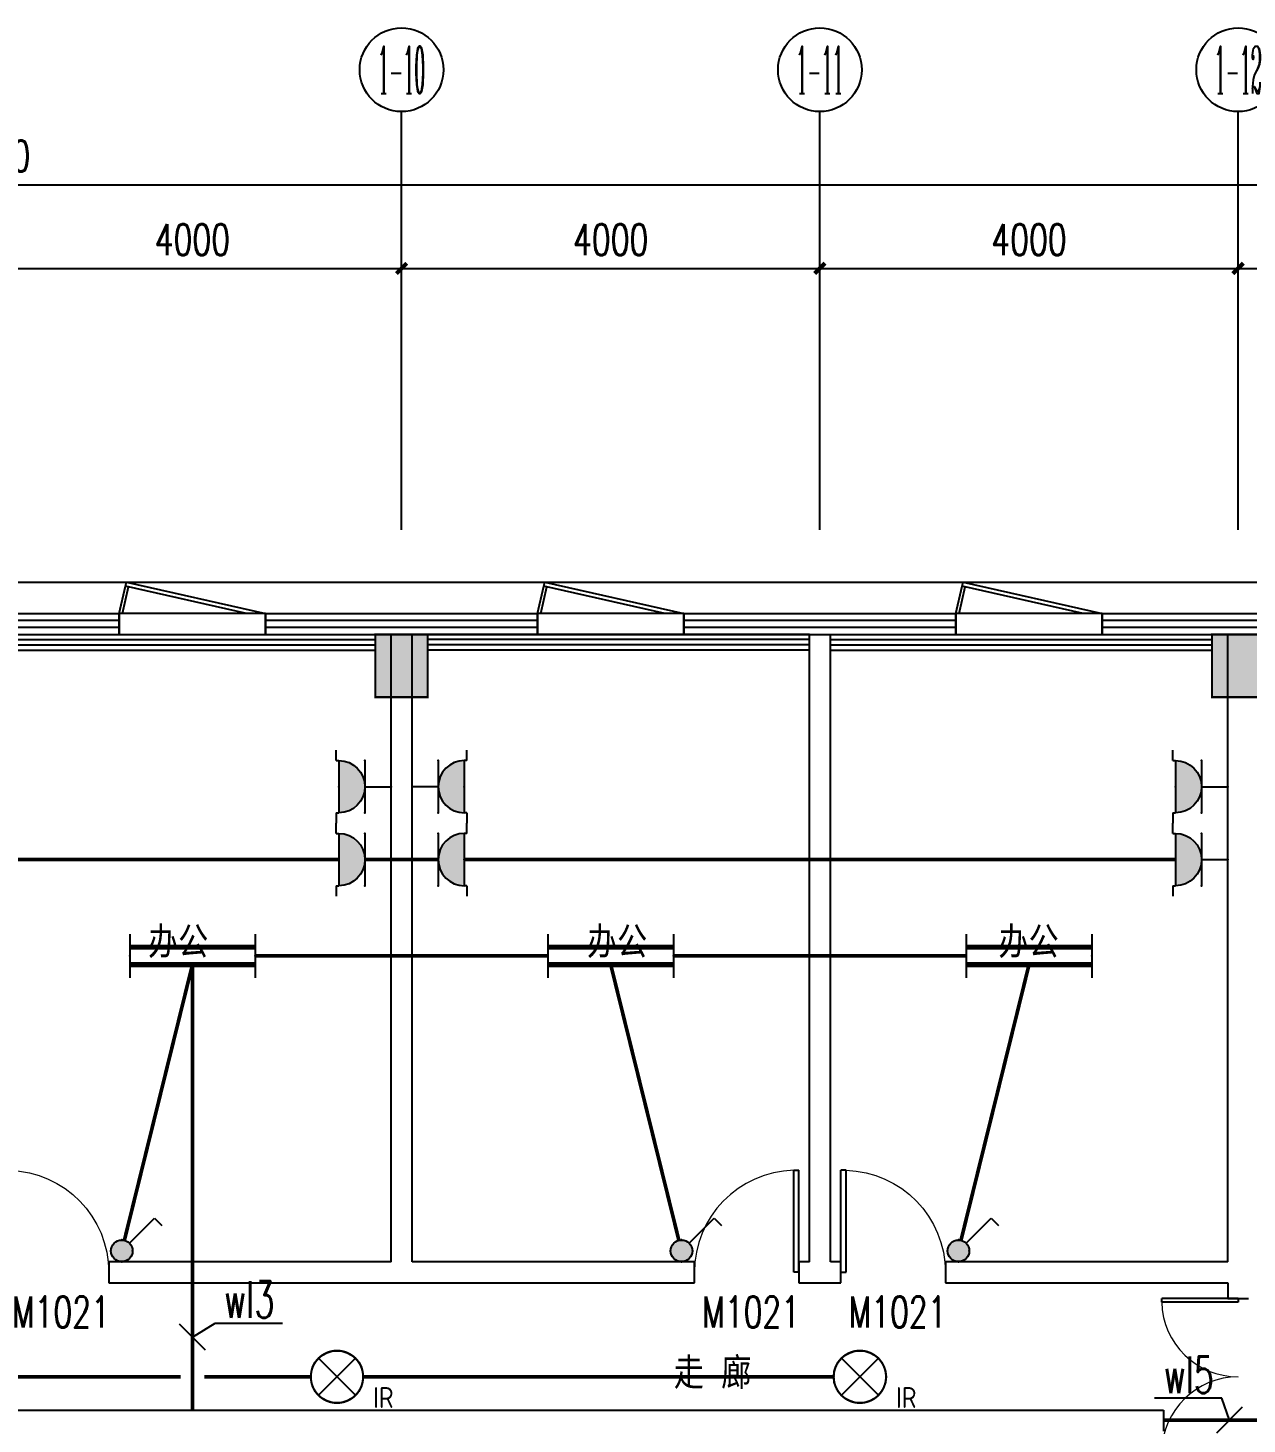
# Model space of a CAD drawing. Extents: x -6243262 to 3079315, y -2914302 to 172723.
# Drawn here: x -1796971 to -1785313, y -603739 to -590387 of the extents above; entities that cross this region are included whole.
import ezdxf
from ezdxf.enums import TextEntityAlignment as Align

# ---------------------------------------------------------------- set-up
doc = ezdxf.new("R2010")
doc.units = 0
doc.header["$LTSCALE"] = 1000
for name, color, linetype in [('0-柱网', 2, 'Continuous'), ('0-铝板', 32, 'Continuous'), ('A-FLOR-OTHER1-ON', 253, 'Continuous'), ('AXIS', 3, 'Continuous'), ('AXIS_TEXT', 7, 'Continuous'), ('CABLETRAY', 4, 'Continuous'), ('DIM-照明', 3, 'Continuous'), ('EQUIP-插座', 3, 'Continuous'), ('EQUIP-照明', 3, 'Continuous'), ('PUB_TEXT', 7, 'Continuous'), ('STAIR', 2, 'Continuous'), ('TEL_TEXT', 7, 'Continuous'), ('WALL', 9, 'Continuous'), ('WINDOW', 4, 'Continuous'), ('WINDOW_TEXT', 7, 'Continuous'), ('WIRE-插座', 5, 'Continuous'), ('WIRE-照明', 1, 'Continuous')]:
    doc.layers.add(name, color=color, linetype=linetype)
doc.styles.add('-宋体', font='', dxfattribs={"width": 0.8})
doc.styles.add('_TCH_AXIS', font='COMPLEX', dxfattribs={"bigfont": 'GBCBIG'})
doc.styles.add('_TCH_DIM_T3', font='SIMPLEX', dxfattribs={"width": 0.705882, "bigfont": 'GBCBIG'})
doc.styles.add('_TCH_WINDOW', font='SIMPLEX', dxfattribs={"height": 3.5, "bigfont": 'GBCBIG'})
doc.styles.add('_TEL_ATTDEF', font='gbenor', dxfattribs={"bigfont": 'gbcbig'})
doc.styles.add('_TEL_DIM', font='SIMPLEX', dxfattribs={"width": 0.8, "height": 3.5, "bigfont": 'HZTXT'})
doc.styles.add('COMPLEX', font='COMPLEX')
doc.styles.get("Standard").update_dxf_attribs({"font": 'gbenor.shx', "bigfont": 'gbcbig.shx'})
doc.styles.get('-宋体').set_extended_font_data('SimSun')
doc.dimstyles.new('_TCH_ARCH&&100', dxfattribs={"dimtxt": 297.5, "dimasz": 100, "dimexe": 250, "dimexo": 300, "dimgap": 126.25, "dimtad": 1, "dimdec": 0, "dimzin": 0, "dimdsep": 46, "dimtxsty": '_TCH_DIM_T3', "dimblk": 'ARCHTICK', "dimcen": 0.09, "dimclrt": 7, "dimazin": 2, "dimtfac": 1, "dimtdec": 0, "dimtix": 1, "dimtmove": 2, "dimatfit": 3, "dimfxl": 0, "dimtolj": 1, "dimtzin": 0, "dimarcsym": 0})

# ---------------------------------------------------------------- blocks, each defined once
blk = doc.blocks.new('1#柱网')
at = {"layer": '0-柱网'}
for points in [[(517855, 93967), (517855, 93367), (518355, 93367), (518355, 93967)], [(525855, 93967), (525855, 93367), (526355, 93367), (526355, 93967)]]:
    blk.add_hatch(color=0, dxfattribs=at).paths.add_polyline_path(points)
at = {"layer": '0-柱网', "color": 0, "const_width": 20}
for points in [[(517855, 93967), (517855, 93367), (518355, 93367), (518355, 93967), (517855, 93967)], [(525855, 93967), (525855, 93367), (526355, 93367), (526355, 93967), (525855, 93967)]]:
    blk.add_lwpolyline(points, dxfattribs=at)
blk = doc.blocks.new('A$C22252488')
at = {"layer": '0-铝板', "color": 0}
blk.add_lwpolyline([(1218, 0), (60, 261), (69, 300), (1400, 0)], dxfattribs=at)
at = {"layer": 'WINDOW', "color": 0}
for points in [[(0, 0), (60, 261)], [(31, 0), (90, 254)]]:
    blk.add_lwpolyline(points, dxfattribs=at)
blk = doc.blocks.new('$DorLib2D$00000001')
at = {"color": 0}
for p, q in [((0.45, 0.975), (0.5, 0.975)), ((0.45, 0), (0.45, 0.975)), ((0.5, 0), (0.5, 0.975)), ((0.5, 0), (0.45, 0))]:
    blk.add_line(p, q, dxfattribs=at)
at = {"color": 0, "lineweight": 13}
blk.add_arc((0.475, 0), 0.975, 91.4693, 180, dxfattribs=at)
blk = doc.blocks.new('$DorLib2D$00000002')
at = {"color": 0}
for p, q in [((-0.5, 0), (-0.5, 0.4875)), ((-0.475, 0.4875), (-0.5, 0.4875)), ((-0.475, 0), (-0.475, 0.4875)), ((0.475, 0), (0.475, 0.4875)), ((0.475, 0.4875), (0.5, 0.4875)), ((0.5, 0), (0.5, 0.4875)), ((-0.5, 0), (-0.475, 0)), ((0.5, 0), (0.475, 0))]:
    blk.add_line(p, q, dxfattribs=at)
at = {"color": 0, "lineweight": 13}
for centre, start, end in [((-0.4875, 0), 0, 88.53072), ((0.4875, 0), 91.46928, 180)]:
    blk.add_arc(centre, 0.4875, start, end, dxfattribs=at)
blk = doc.blocks.new('_ArchTick')
at = {"color": 0, "linetype": 'ByBlock', "const_width": 0.4}
blk.add_lwpolyline([(-0.5, -0.5), (0.5, 0.5)], dxfattribs=at)
blk = doc.blocks.new('*D131')
at = {"layer": 'AXIS', "color": 0, "lineweight": -2, "transparency": 16777216}
for p, q in [((1416495, -770052), (1416495, -766802)), ((1456495, -770052), (1456495, -766802)), ((1416495, -767052), (1456495, -767052))]:
    blk.add_line(p, q, dxfattribs=at)
at = {"layer": 'Defpoints', "color": 0, "transparency": 16777216}
for p in [(1456495, -767052), (1416495, -770352), (1456495, -770352)]:
    blk.add_point(p, dxfattribs=at)
at = {"layer": 'AXIS', "color": 0, "lineweight": -2, "transparency": 16777216, "xscale": 100, "yscale": 100, "zscale": 100, "rotation": 180}
blk.add_blockref('_ArchTick', (1416495, -767052), dxfattribs=at)
at = {"layer": 'AXIS', "color": 0, "lineweight": -2, "transparency": 16777216, "xscale": 100, "yscale": 100, "zscale": 100}
blk.add_blockref('_ArchTick', (1456495, -767052), dxfattribs=at)
at = {"layer": 'AXIS', "color": 7, "transparency": 16777216, "insert": (1436495, -766777), "char_height": 297.5, "attachment_point": 5, "style": '_TCH_DIM_T3'}
blk.add_mtext('\\A1;40000', dxfattribs=at)
blk = doc.blocks.new('*D132')
at = {"layer": 'AXIS', "color": 0, "lineweight": -2, "transparency": 16777216}
for p, q in [((1448495, -770052), (1448495, -767602)), ((1456495, -770052), (1456495, -767602)), ((1448495, -767852), (1456495, -767852))]:
    blk.add_line(p, q, dxfattribs=at)
at = {"layer": 'Defpoints', "color": 0, "transparency": 16777216}
for p in [(1456495, -767852), (1448495, -770352), (1456495, -770352)]:
    blk.add_point(p, dxfattribs=at)
at = {"layer": 'AXIS', "color": 0, "lineweight": -2, "transparency": 16777216, "xscale": 100, "yscale": 100, "zscale": 100, "rotation": 180}
blk.add_blockref('_ArchTick', (1448495, -767852), dxfattribs=at)
at = {"layer": 'AXIS', "color": 0, "lineweight": -2, "transparency": 16777216, "xscale": 100, "yscale": 100, "zscale": 100}
blk.add_blockref('_ArchTick', (1456495, -767852), dxfattribs=at)
at = {"layer": 'AXIS', "color": 7, "transparency": 16777216, "insert": (1452495, -767577), "char_height": 297.5, "attachment_point": 5, "style": '_TCH_DIM_T3'}
blk.add_mtext('\\A1;8000', dxfattribs=at)
blk = doc.blocks.new('*D133')
at = {"layer": 'AXIS', "color": 0, "lineweight": -2, "transparency": 16777216}
for p, q in [((1444495, -770052), (1444495, -767602)), ((1448495, -770052), (1448495, -767602)), ((1444495, -767852), (1448495, -767852))]:
    blk.add_line(p, q, dxfattribs=at)
at = {"layer": 'Defpoints', "color": 0, "transparency": 16777216}
for p in [(1448495, -767852), (1444495, -770352), (1448495, -770352)]:
    blk.add_point(p, dxfattribs=at)
at = {"layer": 'AXIS', "color": 0, "lineweight": -2, "transparency": 16777216, "xscale": 100, "yscale": 100, "zscale": 100, "rotation": 180}
blk.add_blockref('_ArchTick', (1444495, -767852), dxfattribs=at)
at = {"layer": 'AXIS', "color": 0, "lineweight": -2, "transparency": 16777216, "xscale": 100, "yscale": 100, "zscale": 100}
blk.add_blockref('_ArchTick', (1448495, -767852), dxfattribs=at)
at = {"layer": 'AXIS', "color": 7, "transparency": 16777216, "insert": (1446495, -767577), "char_height": 297.5, "attachment_point": 5, "style": '_TCH_DIM_T3'}
blk.add_mtext('\\A1;4000', dxfattribs=at)
blk = doc.blocks.new('*D134')
at = {"layer": 'AXIS', "color": 0, "lineweight": -2, "transparency": 16777216}
for p, q in [((1440495, -770052), (1440495, -767602)), ((1444495, -770052), (1444495, -767602)), ((1440495, -767852), (1444495, -767852))]:
    blk.add_line(p, q, dxfattribs=at)
at = {"layer": 'Defpoints', "color": 0, "transparency": 16777216}
for p in [(1444495, -767852), (1440495, -770352), (1444495, -770352)]:
    blk.add_point(p, dxfattribs=at)
at = {"layer": 'AXIS', "color": 0, "lineweight": -2, "transparency": 16777216, "xscale": 100, "yscale": 100, "zscale": 100, "rotation": 180}
blk.add_blockref('_ArchTick', (1440495, -767852), dxfattribs=at)
at = {"layer": 'AXIS', "color": 0, "lineweight": -2, "transparency": 16777216, "xscale": 100, "yscale": 100, "zscale": 100}
blk.add_blockref('_ArchTick', (1444495, -767852), dxfattribs=at)
at = {"layer": 'AXIS', "color": 7, "transparency": 16777216, "insert": (1442495, -767577), "char_height": 297.5, "attachment_point": 5, "style": '_TCH_DIM_T3'}
blk.add_mtext('\\A1;4000', dxfattribs=at)
blk = doc.blocks.new('*D135')
at = {"layer": 'AXIS', "color": 0, "lineweight": -2, "transparency": 16777216}
for p, q in [((1436495, -770052), (1436495, -767602)), ((1440495, -770052), (1440495, -767602)), ((1436495, -767852), (1440495, -767852))]:
    blk.add_line(p, q, dxfattribs=at)
at = {"layer": 'Defpoints', "color": 0, "transparency": 16777216}
for p in [(1440495, -767852), (1436495, -770352), (1440495, -770352)]:
    blk.add_point(p, dxfattribs=at)
at = {"layer": 'AXIS', "color": 0, "lineweight": -2, "transparency": 16777216, "xscale": 100, "yscale": 100, "zscale": 100, "rotation": 180}
blk.add_blockref('_ArchTick', (1436495, -767852), dxfattribs=at)
at = {"layer": 'AXIS', "color": 0, "lineweight": -2, "transparency": 16777216, "xscale": 100, "yscale": 100, "zscale": 100}
blk.add_blockref('_ArchTick', (1440495, -767852), dxfattribs=at)
at = {"layer": 'AXIS', "color": 7, "transparency": 16777216, "insert": (1438495, -767577), "char_height": 297.5, "attachment_point": 5, "style": '_TCH_DIM_T3'}
blk.add_mtext('\\A1;4000', dxfattribs=at)
blk = doc.blocks.new('_AXISO')
at = {"color": 0}
blk.add_circle((0, 0), 0.5, dxfattribs=at)
at = {"layer": 'AXIS_TEXT', "color": 0, "style": 'COMPLEX', "width": 1.041667}
blk.add_attdef('A', text='', height=0.56, dxfattribs=at).set_placement((-0.25, -0.28), (0.25, -0.28), align=Align.FIT)
blk = doc.blocks.new('$WINLIB2D$00000001')
at = {"color": 0}
for points in [[(-0.5, 0.5), (-0.5, -0.5)], [(-0.5, 0.5), (0.5, 0.5)], [(0.5, -0.5), (0.5, 0.5)], [(0.5, 0.1667), (-0.5, 0.1667)], [(0.5, -0.1667), (-0.5, -0.1667)], [(-0.5, -0.5), (0.5, -0.5)]]:
    blk.add_lwpolyline(points, dxfattribs=at)
blk = doc.blocks.new('$equip$00001160')
for p, q in [((-1.2, 0.417), (-1.2, -0.417)), ((1.2, 0.417), (1.2, -0.417)), ((-1.2, 0.167), (1.2, 0.167)), ((-1.2, -0.167), (1.2, -0.167))]:
    blk.add_line(p, q)
at = {"const_width": 0.1}
for points in [[(-1.2, 0.167), (1.2, 0.167)], [(-1.2, -0.167), (1.2, -0.167)]]:
    blk.add_lwpolyline(points, dxfattribs=at)
at = {"layer": 'EQUIP-照明'}
for p in [(-1.2, 0), (0, 0.167), (1.2, 0), (0, -0.167)]:
    blk.add_point(p, dxfattribs=at)
at = {"layer": 'EQUIP-照明', "flags": 9}
blk.add_attdef('A', (0, 0), '', height=0.00002, dxfattribs=at)
blk = doc.blocks.new('$equip$00001240')
for p, q in [((-0.5, 1.05), (-0.7, 1.05)), ((-0.5, 1.05), (-0.5, 1)), ((-0.5, 1), (0.5, 1)), ((0.5, 1.05), (0.7, 1.05)), ((0.5, 1.05), (0.5, 1)), ((-0.5, 0.5), (0.5, 0.5)), ((0, 0.5), (0, 0))]:
    blk.add_line(p, q)
blk.add_arc((0, 1), 0.5, 180, 0)
for points in [[(0.433, 0.75), (-0.433, 0.75), (0.5, 1), (-0.5, 1)], [(0.25, 0.567), (-0.25, 0.567), (0.433, 0.75), (-0.433, 0.75)], [(0, 0.5), (0, 0.5), (0.25, 0.567), (-0.25, 0.567)]]:
    blk.add_solid(points)
at = {"layer": 'EQUIP-照明'}
for p in [(0, 1), (-0.5, 0.5), (0.5, 0.5), (0, 0)]:
    blk.add_point(p, dxfattribs=at)
at = {"layer": 'EQUIP-照明', "flags": 9}
blk.add_attdef('A', (0, 0), '', height=0.00002, dxfattribs=at)
blk = doc.blocks.new('$equip$00001962')
for p, q in [((0.147, 0.356), (0.625, 0.833)), ((0.625, 0.833), (0.766, 0.692))]:
    blk.add_line(p, q)
blk.add_circle((0, 0.208), 0.208)
for p in [(0, 0.417), (-0.208, 0.208), (0, 0), (0.208, 0.208)]:
    blk.add_point(p)
for points in [[(-0.18, 0.313), (0.18, 0.313), (-0.208, 0.208), (0.208, 0.208)], [(-0.104, 0.389), (0.104, 0.389), (-0.18, 0.313), (0.18, 0.313)], [(0, 0.417), (0, 0.417), (-0.104, 0.389), (0.104, 0.389)], [(-0.18, 0.104), (0.18, 0.104), (-0.208, 0.208), (0.208, 0.208)], [(-0.104, 0.028), (0.104, 0.028), (-0.18, 0.104), (0.18, 0.104)], [(0, 0), (0, 0), (-0.104, 0.028), (0.104, 0.028)]]:
    blk.add_solid(points)
at = {"layer": 'TEL_TEXT', "style": '_TEL_DIM', "flags": 1}
blk.add_attdef('A', text='', height=0.00002, dxfattribs=at).set_placement((0, 0), align=Align.MIDDLE_CENTER)
blk = doc.blocks.new('$equip$00002530')
for p, q in [((-0.354, 0.354), (0.354, -0.354)), ((0.354, 0.354), (-0.354, -0.354))]:
    blk.add_line(p, q)
at = {"const_width": 0.04}
blk.add_lwpolyline([(0, 0.5, -1), (0, -0.5, -1), (0, 0.5, -2.479085)], format="xyb", dxfattribs=at)
blk.add_circle((0, 0), 0.5)
for p in [(0, 0.5), (-0.5, 0), (0.5, 0), (0, -0.5)]:
    blk.add_point(p)
at = {"color": 7, "style": '_TEL_DIM', "flags": 1}
blk.add_attdef('A', text='', height=0.00002, dxfattribs=at).set_placement((0, 0), align=Align.MIDDLE_CENTER)
at = {"color": 7, "style": '_TEL_DIM'}
blk.add_attdef('$TEXT$', text='', height=0.4, dxfattribs=at).set_placement((0.887, -0.396), align=Align.MIDDLE_CENTER)
blk = doc.blocks.new('33')
at = {"layer": '0-铝板', "color": 8}
blk.add_lwpolyline([(1421595.1, -770852.2), (1457095.1, -770852.2), (1457095.1, -779352.2)], dxfattribs=at)
at = {"layer": 'A-FLOR-OTHER1-ON', "color": 8}
for points in [[(1436595.1, -771352.2), (1440245.1, -771352.2)], [(1444395.1, -771352.2), (1440745.1, -771352.2)], [(1444595.1, -771352.2), (1448245.1, -771352.2)], [(1436595.1, -771502.2), (1440245.1, -771502.2)], [(1444395.1, -771502.2), (1440745.1, -771502.2)], [(1444595.1, -771502.2), (1448245.1, -771502.2)]]:
    blk.add_lwpolyline(points, dxfattribs=at)
at = {"layer": 'AXIS', "color": 8}
for p, q in [((1440495.1, -770352.2), (1440495.1, -766352.2)), ((1444495.1, -770352.2), (1444495.1, -766352.2)), ((1448495.1, -770352.2), (1448495.1, -766352.2))]:
    blk.add_line(p, q, dxfattribs=at)
at = {"layer": 'STAIR', "color": 8}
for points in [[(1436595.1, -771402.2), (1440245.1, -771402.2)], [(1436595.1, -771452.2), (1440245.1, -771452.2)], [(1444395.1, -771402.2), (1440745.1, -771402.2)], [(1444395.1, -771452.2), (1440745.1, -771452.2)], [(1444595.1, -771402.2), (1448245.1, -771402.2)], [(1444595.1, -771452.2), (1448245.1, -771452.2)]]:
    blk.add_lwpolyline(points, dxfattribs=at)
at = {"layer": 'WALL', "color": 8}
for p, q in [((1439195.1, -771152.2), (1437795.1, -771152.2)), ((1437795.1, -771152.2), (1437795.1, -771352.2)), ((1439195.1, -771352.2), (1439195.1, -771152.2)), ((1443195.1, -771152.2), (1441795.1, -771152.2)), ((1441795.1, -771152.2), (1441795.1, -771352.2)), ((1443195.1, -771352.2), (1443195.1, -771152.2)), ((1447195.1, -771152.2), (1445795.1, -771152.2)), ((1445795.1, -771152.2), (1445795.1, -771352.2)), ((1447195.1, -771352.2), (1447195.1, -771152.2)), ((1437795.1, -771352.2), (1439195.1, -771352.2)), ((1440395.1, -777352.2), (1440395.1, -771352.2)), ((1440395.1, -771352.2), (1440595.1, -771352.2)), ((1440595.1, -777352.2), (1440595.1, -771352.2)), ((1441795.1, -771352.2), (1443195.1, -771352.2)), ((1444395.1, -777352.2), (1444395.1, -771352.2)), ((1444395.1, -771352.2), (1444595.1, -771352.2)), ((1444595.1, -777352.2), (1444595.1, -771352.2)), ((1445795.1, -771352.2), (1447195.1, -771352.2)), ((1448395.1, -777352.2), (1448395.1, -771352.2)), ((1448395.1, -771352.2), (1448595.1, -771352.2)), ((1440395.1, -777352.2), (1437695.1, -777352.2)), ((1437695.1, -777352.2), (1437695.1, -777552.2)), ((1443295.1, -777352.2), (1440595.1, -777352.2)), ((1443295.1, -777552.2), (1443295.1, -777352.2)), ((1444395.1, -777352.2), (1444295.1, -777352.2)), ((1444295.1, -777352.2), (1444295.1, -777552.2)), ((1444695.1, -777352.2), (1444595.1, -777352.2)), ((1444695.1, -777552.2), (1444695.1, -777352.2)), ((1448395.1, -777352.2), (1445695.1, -777352.2)), ((1445695.1, -777352.2), (1445695.1, -777552.2)), ((1437695.1, -777552.2), (1440495.1, -777552.2)), ((1440495.1, -777552.2), (1443295.1, -777552.2)), ((1444295.1, -777552.2), (1444495.1, -777552.2)), ((1444495.1, -777552.2), (1444695.1, -777552.2)), ((1445695.1, -777552.2), (1448395.1, -777552.2)), ((1448395.1, -777552.2), (1448395.1, -777702.2)), ((1448395.1, -777702.2), (1448595.1, -777702.2))]:
    blk.add_line(p, q, dxfattribs=at)
at = {"layer": '0-柱网', "color": 8}
blk.add_blockref('1#柱网', (922390.1, -865319.4), dxfattribs=at)
at = {"layer": '0-铝板', "color": 8}
for p in [(1437795.1, -771152.2), (1441795.1, -771152.2), (1445795.1, -771152.2)]:
    blk.add_blockref('A$C22252488', p, dxfattribs=at)
at = {"layer": 'AXIS', "color": 8}
ref = blk.add_blockref('_AXISO', (1440495.1, -765952.2), dxfattribs=dict(at, xscale=800, yscale=800, zscale=800))
ref.add_attrib('A', '1-10', dxfattribs={"layer": 'AXIS_TEXT', "color": 8, "height": 452.55, "style": '_TCH_AXIS', "width": 0.3}).set_placement((1440268.8, -766178.5), (1440721.4, -766178.5), align=Align.FIT)
ref = blk.add_blockref('_AXISO', (1444495.1, -765952.2), dxfattribs=dict(at, xscale=800, yscale=800, zscale=800))
ref.add_attrib('A', '1-11', dxfattribs={"layer": 'AXIS_TEXT', "color": 8, "height": 452.55, "style": '_TCH_AXIS', "width": 0.323077}).set_placement((1444268.8, -766178.5), (1444721.4, -766178.5), align=Align.FIT)
ref = blk.add_blockref('_AXISO', (1448495.1, -765952.2), dxfattribs=dict(at, xscale=800, yscale=800, zscale=800))
ref.add_attrib('A', '1-12', dxfattribs={"layer": 'AXIS_TEXT', "color": 8, "height": 452.55, "style": '_TCH_AXIS', "width": 0.3}).set_placement((1448268.8, -766178.5), (1448721.4, -766178.5), align=Align.FIT)
at = {"layer": 'WINDOW', "color": 8, "xscale": -2600, "yscale": -200, "zscale": -2600, "rotation": 180}
for p in [(1436495.1, -771252.2), (1440495.1, -771252.2), (1444495.1, -771252.2), (1448495.1, -771252.2)]:
    blk.add_blockref('$WINLIB2D$00000001', p, dxfattribs=at)
at = {"layer": 'WINDOW', "color": 8}
ref = blk.add_blockref('$DorLib2D$00000001', (1437195.1, -777452.2), dxfattribs=dict(at, xscale=1000, yscale=-1000, zscale=1000, rotation=180))
ref.add_attrib('A', 'M1021', (1436770.1, -777980.8), dxfattribs={"layer": 'WINDOW_TEXT', "color": 8, "height": 297.5, "style": '_TCH_WINDOW', "width": 0.705882})
ref = blk.add_blockref('$DorLib2D$00000001', (1443795.1, -777452.2), dxfattribs=dict(at, xscale=-1000, yscale=-1000, zscale=-1000, rotation=180))
ref.add_attrib('A', 'M1021', (1443370.1, -777980.8), dxfattribs={"layer": 'WINDOW_TEXT', "color": 8, "height": 297.5, "style": '_TCH_WINDOW', "width": 0.705882})
ref = blk.add_blockref('$DorLib2D$00000001', (1445195.1, -777452.2), dxfattribs=dict(at, xscale=1000, yscale=-1000, zscale=1000, rotation=180))
ref.add_attrib('A', 'M1021', (1444770.1, -777980.8), dxfattribs={"layer": 'WINDOW_TEXT', "color": 8, "height": 297.5, "style": '_TCH_WINDOW', "width": 0.705882})
ref = blk.add_blockref('$DorLib2D$00000002', (1448495.1, -778452.2), dxfattribs=dict(at, xscale=1500, yscale=1500, zscale=1500, rotation=90))
ref.add_attrib('A', 'M1521', (1449023.8, -778877.2), dxfattribs={"layer": 'WINDOW_TEXT', "color": 8, "height": 297.5, "rotation": 90, "style": '_TCH_WINDOW', "width": 0.705882})
at = {"layer": 'PUB_TEXT', "color": 8, "style": '-宋体', "width": 0.8}
for s, height, p in [('办公', 264.35, (1438069.9, -774417.6)), ('办公', 264.35, (1442267.3, -774417.6)), ('办公', 264.35, (1446201.9, -774417.6)), ('走', 264.3, (1443097.7, -778538.3)), ('廊', 264.3, (1443551.4, -778538.3))]:
    blk.add_text(s, height=height, dxfattribs=at).set_placement(p)
at = {"layer": 'AXIS', "color": 8}
for p1, p2, distance, picture, middle in [((1416495.1, -770352.2), (1456495.1, -770352.2), 3300, '*D131', (1436495.1, -766777.2)), ((1436495.1, -770352.2), (1440495.1, -770352.2), 2500, '*D135', (1438495.1, -767577.2)), ((1440495.1, -770352.2), (1444495.1, -770352.2), 2500, '*D134', (1442495.1, -767577.2)), ((1444495.1, -770352.2), (1448495.1, -770352.2), 2500, '*D133', (1446495.1, -767577.2)), ((1448495.1, -770352.2), (1456495.1, -770352.2), 2500, '*D132', (1452495.1, -767577.2))]:
    dim = blk.add_aligned_dim(p1=p1, p2=p2, distance=distance, dimstyle='_TCH_ARCH&&100', dxfattribs=at)
    dim.commit()
    dim.dimension.update_dxf_attribs({"geometry": picture, "text_midpoint": middle})

msp = doc.modelspace()

# ---------------------------------------------------------------- linework, layer by layer
at = {"layer": 'CABLETRAY'}
for p, q in [((-1800412.2, -603606), (-1786111.1, -603606)), ((-1786111.1, -603606), (-1786111.1, -603806))]:
    msp.add_line(p, q, dxfattribs=at)
at = {"layer": 'DIM-照明'}
for p, q in [((-1795273.9, -603031.9), (-1795521.4, -602784.4)), ((-1785358.3, -603578.4), (-1785605.8, -603825.8))]:
    msp.add_line(p, q, dxfattribs=at)
for points in [[(-1795397.7, -602908.2), (-1795181.2, -602772.5)], [(-1795181.2, -602772.5), (-1794536.9, -602772.5)], [(-1785552.7, -603492.4), (-1786197.1, -603492.4)], [(-1785482.1, -603702.1), (-1785552.7, -603492.4)]]:
    msp.add_lwpolyline(points, dxfattribs=at)
at = {"layer": 'WIRE-插座', "linetype": 'Continuous', "const_width": 35}
for points in [[(-1800797.7, -598340.6), (-1793997.7, -598340.6)], [(-1793747.7, -598340.6), (-1793047.7, -598340.6)], [(-1792797.7, -598340.6), (-1785997.7, -598340.6)]]:
    msp.add_lwpolyline(points, dxfattribs=at)
at = {"layer": 'WIRE-照明', "linetype": 'Continuous', "const_width": 35}
for points in [[(-1796048.5, -601981.6), (-1795397.7, -599345.2)], [(-1795397.7, -603606), (-1795397.7, -599345.2)], [(-1794797.7, -599261.9), (-1791997.7, -599261.9)], [(-1791397.7, -599345.2), (-1790746, -601981.6)], [(-1790797.7, -599261.9), (-1787997.7, -599261.9)], [(-1788048.5, -601981.6), (-1787397.7, -599345.2)], [(-1798765.3, -603286.9), (-1795510.2, -603286.9)], [(-1795285.2, -603286.9), (-1794265.3, -603286.9)], [(-1793765.3, -603286.9), (-1789265.3, -603286.9)], [(-1786111.1, -603702.1), (-1784179.3, -603702.1)]]:
    msp.add_lwpolyline(points, dxfattribs=at)

# ---------------------------------------------------------------- block references
msp.add_blockref('33', (-3233892.8, 175165.3))
at = {"layer": 'EQUIP-插座', "yscale": 500, "zscale": 500}
for p, xscale, rotation in [((-1793497.7, -597643.5), -500, 90), ((-1793297.7, -597643.5), 500, 270), ((-1785497.7, -597643.5), -500, 90), ((-1793497.7, -598340.6), -500, 90), ((-1793297.7, -598340.6), 500, 270), ((-1785497.7, -598340.6), -500, 90)]:
    msp.add_blockref('$equip$00001240', p, dxfattribs=dict(at, xscale=xscale, rotation=rotation))
at = {"layer": 'EQUIP-照明', "xscale": 500, "yscale": 500, "zscale": 500}
for name, p in [('$equip$00001160', (-1795397.7, -599261.9)), ('$equip$00001160', (-1791397.7, -599261.9)), ('$equip$00001160', (-1787397.7, -599261.9)), ('$equip$00001962', (-1796073.4, -602186.9)), ('$equip$00001962', (-1790721, -602186.9)), ('$equip$00001962', (-1788073.4, -602186.9))]:
    msp.add_blockref(name, p, dxfattribs=at)
at = {"layer": 'EQUIP-照明'}
ref = msp.add_blockref('$equip$00002530', (-1794015.3, -603286.9), dxfattribs=dict(at, xscale=500, yscale=500, zscale=500))
ref.add_attrib('$TEXT$', 'IR', dxfattribs={"layer": '0', "color": 7, "height": 200, "style": '_TEL_ATTDEF'}).set_placement((-1793571.7, -603484.8), align=Align.MIDDLE_CENTER)
ref = msp.add_blockref('$equip$00002530', (-1789015.3, -603286.9), dxfattribs=dict(at, xscale=500, yscale=500, zscale=500))
ref.add_attrib('$TEXT$', 'IR', dxfattribs={"layer": '0', "color": 7, "height": 200, "style": '_TEL_ATTDEF'}).set_placement((-1788571.7, -603484.8), align=Align.MIDDLE_CENTER)

# ---------------------------------------------------------------- texts
at = {"layer": 'DIM-照明', "color": 7, "style": '_TEL_DIM', "width": 0.64}
for s, p in [('wl3', (-1795093.7, -602722.5)), ('wl5', (-1786109.6, -603442.4))]:
    msp.add_text(s, height=350, dxfattribs=at).set_placement(p)

doc.saveas('drawing.dxf')
